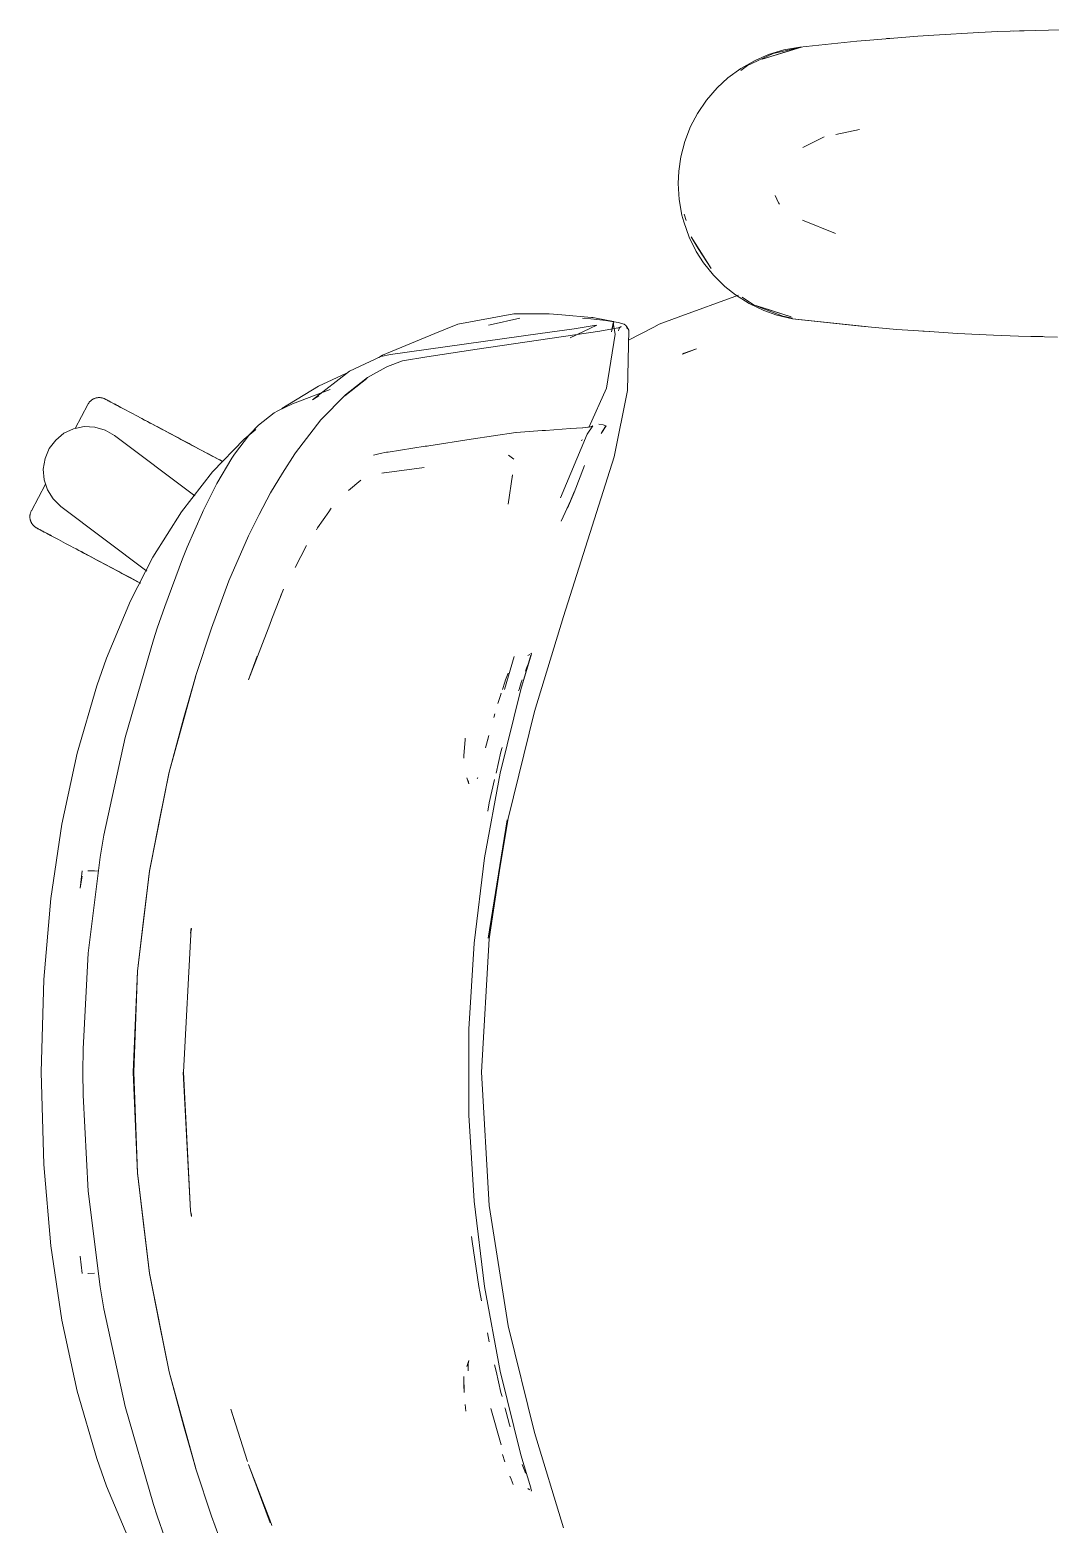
# Model space of a CAD drawing. Header units: millimetres. Extents: x 155927 to 326028, y -36033 to 97293.
# Drawn here: x 194702.4 to 195023.9, y 10989.9 to 11460.7 of the extents above; entities that cross this region are included whole.
import ezdxf

# ---------------------------------------------------------------- set-up
doc = ezdxf.new("R2010")
doc.units = ezdxf.units.MM
doc.header["$MEASUREMENT"] = 0
doc.layers.add('G-IMPT', color=8, linetype='CONTINUOUS', lineweight=9)
doc.layers.add('I-FURN', color=8, linetype='CONTINUOUS', lineweight=9)

msp = doc.modelspace()

# ---------------------------------------------------------------- linework, layer by layer
at = {"layer": 'G-IMPT'}
for p, q in [((194982.21, 11458.73), (194967.15, 11457.48)), ((194982.21, 11458.73), (194987.3, 11459.06)), ((194987.3, 11459.06), (195001.43, 11459.87)), ((195007.46, 11460.12), (195001.43, 11459.87)), ((195007.46, 11460.12), (195019.22, 11460.51)), ((195012.35, 11460.26), (195014.28, 11460.37)), ((195014.28, 11460.37), (195015.78, 11460.38)), ((195027.64, 11460.67), (195019.22, 11460.51)), ((194945.61, 11455.23), (194933.15, 11451.4)), ((194933.15, 11451.4), (194942.29, 11454.31)), ((194935.19, 11452.87), (194940.05, 11454.34)), ((194936.64, 11453.19), (194945.04, 11455.1)), ((194945.09, 11455.23), (194940.05, 11454.34)), ((194945.61, 11455.23), (194942.29, 11454.31)), ((194963.02, 11457.14), (194945.09, 11455.23)), ((194967.15, 11457.48), (194963.02, 11457.14)), ((194974.02, 11458.08), (194972.35, 11457.91)), ((194926.47, 11447.86), (194928.57, 11449.45)), ((194930.95, 11451.06), (194926.51, 11448.55)), ((194936.64, 11453.19), (194928.57, 11449.45)), ((194930.95, 11451.06), (194935.19, 11452.87)), ((194922.42, 11445.55), (194918.99, 11442.39)), ((194922.42, 11445.55), (194926.51, 11448.55)), ((194915.67, 11438.55), (194918.99, 11442.39)), ((194912.83, 11434.38), (194915.67, 11438.55)), ((194912.83, 11434.38), (194910.64, 11430.22)), ((194910.64, 11430.22), (194908.81, 11425.51)), ((194945.98, 11423.66), (194952.76, 11426.93)), ((194963.81, 11429.26), (194956.38, 11427.69)), ((194907.55, 11420.64), (194908.81, 11425.51)), ((194907.55, 11420.64), (194906.9, 11416.13)), ((194906.73, 11412.28), (194906.9, 11416.13)), ((194906.73, 11412.28), (194907.03, 11407.24)), ((194907.03, 11407.24), (194907.91, 11402.29)), ((194937.34, 11408.45), (194938.36, 11406.23)), ((194907.91, 11402.29), (194908.47, 11400.16)), ((194909.27, 11400.6), (194908.65, 11402.63)), ((194938.36, 11406.23), (194938.66, 11405.78)), ((194910.18, 11395.39), (194908.47, 11400.16)), ((194956.31, 11396.56), (194945.88, 11400.71)), ((194910.18, 11395.39), (194912.42, 11390.88)), ((194910.83, 11395.49), (194912.99, 11391.81)), ((194910.83, 11395.49), (194917.15, 11385.54)), ((194912.42, 11390.88), (194914.69, 11387.33)), ((194912.99, 11391.81), (194917.15, 11385.54)), ((194917.88, 11383.36), (194914.69, 11387.33)), ((194917.88, 11383.36), (194921.48, 11379.81)), ((194921.48, 11379.81), (194924.79, 11377.19)), ((194925.69, 11377.07), (194906.75, 11370.12)), ((194929.12, 11374.46), (194924.79, 11377.19)), ((194930.44, 11374.06), (194926.86, 11376.49)), ((194929.12, 11374.46), (194933.7, 11372.27)), ((194930.44, 11374.06), (194933.15, 11373.16)), ((194930.44, 11374.06), (194942.29, 11370.25)), ((194854.97, 11371.22), (194837.27, 11367.98)), ((194856.83, 11369.81), (194847.53, 11367.77)), ((194854.97, 11371.22), (194861.94, 11371.25)), ((194861.94, 11371.25), (194866.1, 11371.25)), ((194870.06, 11370.91), (194866.1, 11371.25)), ((194879.39, 11370.1), (194870.06, 11370.91)), ((194879.22, 11369.59), (194876.63, 11369.8)), ((194883.9, 11369.07), (194879.22, 11369.59)), ((194879.39, 11370.1), (194879.86, 11370.06)), ((194879.86, 11370.06), (194884.1, 11369.25)), ((194884.1, 11369.25), (194886.43, 11368.81)), ((194906.75, 11370.12), (194900.77, 11367.93)), ((194939.66, 11370.46), (194931.48, 11373.66)), ((194933.15, 11373.16), (194942.29, 11370.25)), ((194933.7, 11372.27), (194937.83, 11370.82)), ((194942.79, 11369.66), (194937.83, 11370.82)), ((194942.71, 11369.88), (194939.66, 11370.46)), ((194942.79, 11369.66), (194965.75, 11367.21)), ((194942.79, 11369.66), (194945.61, 11369.33)), ((194942.79, 11369.66), (194964.23, 11367.31)), ((194965.75, 11367.21), (194945.61, 11369.33)), ((194813.6, 11358.2), (194830.05, 11365)), ((194863.25, 11365.04), (194816.03, 11358.36)), ((194830.05, 11365), (194833.41, 11366.39)), ((194837.27, 11367.98), (194833.41, 11366.39)), ((194874.21, 11364.65), (194843.34, 11360.09)), ((194847.53, 11367.77), (194846.95, 11367.62)), ((194863.25, 11365.04), (194873.91, 11366.48)), ((194881.09, 11367.67), (194872.69, 11363.68)), ((194875.21, 11366.69), (194873.91, 11366.48)), ((194882.06, 11365.76), (194874.21, 11364.65)), ((194875.21, 11366.69), (194880.23, 11367.53)), ((194881.09, 11367.67), (194880.23, 11367.53)), ((194888.33, 11366.87), (194882.06, 11365.76)), ((194884.52, 11368.99), (194883.9, 11369.07)), ((194884.16, 11347.77), (194886.88, 11364.82)), ((194884.52, 11368.99), (194887.8, 11368.46)), ((194885.7, 11365.53), (194886.43, 11368.81)), ((194885.7, 11365.53), (194886.19, 11368.4)), ((194886.19, 11368.4), (194886.88, 11364.82)), ((194887.71, 11366.7), (194888.81, 11367.26)), ((194887.71, 11366.7), (194888.33, 11366.87)), ((194889.66, 11367.91), (194887.8, 11368.46)), ((194887.91, 11365.83), (194887.98, 11366.32)), ((194888.31, 11366.86), (194887.98, 11366.32)), ((194888.31, 11366.86), (194888.81, 11367.26)), ((194889.66, 11367.91), (194890.2, 11367.59)), ((194890.2, 11367.59), (194890.57, 11367.09)), ((194891.18, 11366.05), (194890.57, 11367.09)), ((194890.7, 11366.47), (194890.57, 11367.09)), ((194890.57, 11367.09), (194890.59, 11367.02)), ((194890.7, 11366.47), (194890.59, 11367.02)), ((194890.79, 11347.07), (194891.18, 11366.05)), ((194891.11, 11362.87), (194899.01, 11367.01)), ((194899.01, 11367.01), (194900.77, 11367.93)), ((194964.23, 11367.31), (194975.62, 11366.33)), ((194985.91, 11365.6), (194975.62, 11366.33)), ((194983.87, 11365.73), (194982.45, 11365.87)), ((194983.87, 11365.73), (194985.77, 11365.64)), ((194985.91, 11365.6), (194994.78, 11365.04)), ((195006.09, 11364.5), (194994.78, 11365.04)), ((195006.09, 11364.5), (195013.97, 11364.2)), ((194843.34, 11360.09), (194827.57, 11357.7)), ((194908.05, 11358.53), (194912.51, 11360.16)), ((194912.51, 11360.16), (194908.63, 11358.79)), ((195026.28, 11363.91), (195013.97, 11364.2)), ((195017.84, 11364.12), (195019.5, 11364.04)), ((195019.5, 11364.04), (195021.58, 11364.04)), ((194809.67, 11356.15), (194803.15, 11353.11)), ((194809.67, 11356.15), (194813.04, 11357.72)), ((194812.43, 11357.43), (194813.6, 11358.2)), ((194816.03, 11358.36), (194813.04, 11357.72)), ((194819.9, 11356.4), (194815.11, 11354.65)), ((194819.9, 11356.4), (194827.57, 11357.7)), ((194908.05, 11358.53), (194908.63, 11358.79)), ((194791.45, 11344.17), (194803.15, 11353.11)), ((194801.96, 11352.44), (194793.34, 11348.46)), ((194801.68, 11345.42), (194808.63, 11350.82)), ((194808.85, 11351.15), (194801.88, 11345.73)), ((194808.63, 11350.82), (194805.25, 11348.23)), ((194808.85, 11351.15), (194814.69, 11354.43)), ((194814.69, 11354.43), (194815.11, 11354.65)), ((194793.34, 11348.46), (194781.89, 11341.34)), ((194797.1, 11347.4), (194785.2, 11342.89)), ((194794.15, 11337.83), (194801.88, 11345.73)), ((194801.68, 11345.42), (194805.25, 11348.23)), ((194884.16, 11347.77), (194878.55, 11335.42)), ((194890.79, 11347.07), (194886.6, 11326.11)), ((194780.53, 11340.65), (194782.97, 11341.82)), ((194782.97, 11341.82), (194785.2, 11342.89)), ((194791.45, 11344.17), (194793.48, 11345.33)), ((194774.53, 11336.17), (194771.64, 11333.15)), ((194779.39, 11340.03), (194774.53, 11336.17)), ((194779.39, 11340.03), (194780.53, 11340.65)), ((194794.15, 11337.83), (194786.13, 11327.39)), ((194881.73, 11336.41), (194883.09, 11336.24)), ((194883.09, 11336.24), (194883.96, 11335.96)), ((194769.97, 11331.73), (194760.01, 11321.43)), ((194771.64, 11333.15), (194766.92, 11327.01)), ((194769.97, 11331.73), (194773.64, 11334.73)), ((194841.51, 11331.76), (194828.15, 11329.64)), ((194841.51, 11331.76), (194855.58, 11333.79)), ((194855.66, 11333.8), (194855.58, 11333.79)), ((194855.66, 11333.8), (194863.9, 11334.42)), ((194863.9, 11334.42), (194864.89, 11334.49)), ((194864.89, 11334.49), (194872.75, 11335.05)), ((194878.06, 11333.27), (194869.62, 11313.29)), ((194872.75, 11335.05), (194876.62, 11335.34)), ((194876.6, 11331.55), (194876.17, 11331.28)), ((194876.7, 11335.35), (194876.62, 11335.34)), ((194876.7, 11335.35), (194879.08, 11335.65)), ((194879.82, 11335.94), (194878.06, 11333.27)), ((194879.1, 11335.65), (194879.08, 11335.65)), ((194879.1, 11335.65), (194879.82, 11335.94)), ((194882.43, 11333.48), (194883.96, 11335.96)), ((194884.02, 11335.94), (194882.43, 11333.48)), ((194883.96, 11335.96), (194882.47, 11333.49)), ((194884.02, 11335.94), (194883.96, 11335.96)), ((194766.92, 11327.01), (194766.06, 11325.72)), ((194782.08, 11321.04), (194785.96, 11327.13)), ((194785.96, 11327.13), (194786.13, 11327.39)), ((194810.69, 11326.71), (194812.86, 11327.17)), ((194812.86, 11327.17), (194814.84, 11327.59)), ((194815.31, 11327.66), (194814.84, 11327.59)), ((194827.03, 11329.47), (194815.31, 11327.66)), ((194827.03, 11329.47), (194827.64, 11329.56)), ((194828.15, 11329.64), (194827.64, 11329.56)), ((194761.32, 11317.73), (194766.06, 11325.72)), ((194826.73, 11322.79), (194813.38, 11321.01)), ((194854.92, 11325.41), (194853.28, 11326.69)), ((194870.61, 11275.87), (194886.6, 11326.11)), ((194873.92, 11314.93), (194877.17, 11323.4)), ((194750.2, 11308.83), (194760.01, 11321.43)), ((194761.02, 11317.13), (194761.32, 11317.73)), ((194782.08, 11321.04), (194778.31, 11314.81)), ((194802.88, 11315.51), (194806.78, 11318.84)), ((194813.38, 11321.01), (194813.85, 11321.15)), ((194854.57, 11320.46), (194853.17, 11311.3)), ((194854.57, 11320.46), (194854.52, 11320.11)), ((194761.02, 11317.13), (194757.02, 11309.12)), ((194774.74, 11308.02), (194778.31, 11314.81)), ((194871.9, 11310.03), (194873.92, 11315.13)), ((194873.92, 11315.13), (194871.9, 11310.02)), ((194873.92, 11314.93), (194871.9, 11310.03)), ((194741.23, 11294.53), (194750.2, 11308.83)), ((194756.8, 11308.67), (194752.03, 11297.72)), ((194756.8, 11308.67), (194757.02, 11309.12)), ((194774.74, 11308.02), (194771.35, 11301.29)), ((194796.6, 11308.87), (194793.11, 11303.74)), ((194796.6, 11308.87), (194797.35, 11309.98)), ((194872.89, 11312.55), (194869.85, 11305.84)), ((194793.11, 11303.74), (194792.72, 11303.16)), ((194765.17, 11287.06), (194771.35, 11301.29)), ((194734.14, 11280.76), (194741.23, 11294.53)), ((194744.95, 11278.96), (194750.55, 11294.04)), ((194752.03, 11297.72), (194750.55, 11294.04)), ((194789.58, 11298.27), (194786.04, 11291.3)), ((194759.72, 11272.19), (194765.17, 11287.06)), ((194778.68, 11275.1), (194782.41, 11284.43)), ((194782.41, 11284.43), (194781.41, 11282.19)), ((194726.62, 11262.78), (194734.14, 11280.76)), ((194744.95, 11278.96), (194742.6, 11272.14)), ((194778.02, 11273.38), (194778.68, 11275.1)), ((194861.42, 11245.9), (194870.61, 11275.87)), ((194741.41, 11268.54), (194742.6, 11272.14)), ((194759.72, 11272.19), (194754.71, 11257.27)), ((194771.31, 11255.93), (194778.02, 11273.38)), ((194741.41, 11268.54), (194732.47, 11237.71)), ((194726.62, 11262.78), (194723.54, 11254.05)), ((194771.31, 11255.93), (194774.03, 11263.36)), ((194852, 11252.84), (194855.04, 11263.27)), ((194857.2, 11252.85), (194860.47, 11264.07)), ((194857.2, 11252.85), (194860.31, 11263.67)), ((194857.2, 11252.85), (194860.26, 11263.38)), ((194859.37, 11263.53), (194859.99, 11263.92)), ((194859.37, 11263.53), (194859.59, 11263.68)), ((194860.26, 11263.38), (194860.31, 11263.67)), ((194860.47, 11264.07), (194860.33, 11264.31)), ((194746.32, 11226.77), (194754.71, 11257.27)), ((194746.32, 11226.77), (194754.75, 11257.18)), ((194750.98, 11244.02), (194754.75, 11257.18)), ((194853.13, 11258.03), (194852.36, 11255.86)), ((194858.58, 11258.63), (194858.92, 11259.6)), ((194858.92, 11259.6), (194859.32, 11260.67)), ((194723.54, 11254.05), (194717.37, 11232.81)), ((194850.65, 11226.53), (194857.2, 11252.85)), ((194850.96, 11251.71), (194850.71, 11250.93)), ((194852.11, 11255.14), (194851.34, 11252.84)), ((194852.11, 11255.14), (194852.36, 11255.86)), ((194856.57, 11252.85), (194856.42, 11252.39)), ((194856.57, 11252.85), (194857.3, 11255.07)), ((194857.59, 11255.87), (194857.3, 11255.07)), ((194850.71, 11250.93), (194849.93, 11248.43)), ((194750.98, 11244.02), (194746.32, 11226.77)), ((194848.94, 11245.14), (194848.6, 11244.02)), ((194861.42, 11245.9), (194853.11, 11212.21)), ((194725.8, 11206.92), (194732.47, 11237.71)), ((194839.6, 11237), (194839.64, 11237.48)), ((194847.02, 11238.35), (194846.03, 11234.49)), ((194847.02, 11238.35), (194846.64, 11236.82)), ((194717.37, 11232.81), (194712.56, 11210.44)), ((194839.33, 11233.29), (194839.23, 11231.92)), ((194839.33, 11233.29), (194839.6, 11237)), ((194849.33, 11226.52), (194850.88, 11233.27)), ((194850.88, 11233.27), (194851.22, 11234.55)), ((194839.22, 11231.22), (194839.23, 11231.92)), ((194740.15, 11195.64), (194746.37, 11226.89)), ((194746.37, 11226.89), (194740.15, 11195.72)), ((194746.32, 11226.77), (194743.25, 11211.75)), ((194840.76, 11223.13), (194840.08, 11225.07)), ((194840.76, 11223.13), (194840.55, 11224.17)), ((194843.43, 11224.73), (194843.57, 11225.14)), ((194850.65, 11226.53), (194845.72, 11199.86)), ((194847.17, 11217.12), (194848.87, 11224.54)), ((194846.7, 11214.49), (194847.17, 11217.12)), ((194709.06, 11187.03), (194712.56, 11210.44)), ((194740.15, 11195.64), (194743.25, 11211.75)), ((194853.11, 11212.21), (194846.85, 11174.47)), ((194846.85, 11174.47), (194852.85, 11211.84)), ((194847.12, 11174.3), (194852.85, 11211.84)), ((194724.62, 11200), (194725.8, 11206.92)), ((194720.8, 11169.83), (194724.62, 11200)), ((194845.72, 11199.86), (194842.42, 11172.94)), ((194718.97, 11195.73), (194718.32, 11190.31)), ((194720.73, 11195.76), (194722.82, 11195.68)), ((194720.73, 11195.76), (194720.84, 11195.76)), ((194724.07, 11195.64), (194722.82, 11195.68)), ((194736.33, 11164.13), (194740.15, 11195.72)), ((194736.37, 11164.09), (194740.15, 11195.64)), ((194738.21, 11180.17), (194740.15, 11195.64)), ((194718.89, 11194.08), (194718.32, 11190.31)), ((194706.8, 11161.45), (194709.06, 11187.03)), ((194738.21, 11180.17), (194736.37, 11164.09)), ((194750.82, 11132.31), (194753.32, 11177.65)), ((194753.32, 11177.65), (194753.09, 11176.04)), ((194753.09, 11176.04), (194753.33, 11177.34)), ((194753.37, 11177.59), (194753.33, 11177.34)), ((194840.77, 11145.87), (194842.42, 11172.94)), ((194847.12, 11174.3), (194844.76, 11132.31)), ((194719.19, 11139.62), (194720.8, 11169.83)), ((194735, 11132.31), (194736.33, 11164.13)), ((194736.37, 11164.09), (194735.22, 11132.31)), ((194736.37, 11164.09), (194735.69, 11149.2)), ((194705.96, 11132.31), (194706.8, 11161.45)), ((194735.69, 11149.2), (194735.22, 11132.31)), ((194840.77, 11118.75), (194840.77, 11145.87)), ((194719.19, 11139.62), (194719.09, 11132.31)), ((194706.8, 11103.17), (194705.96, 11132.31)), ((194719.19, 11125), (194719.09, 11132.31)), ((194736.33, 11100.5), (194735, 11132.31)), ((194735.69, 11115.43), (194735.22, 11132.31)), ((194736.37, 11100.54), (194735.22, 11132.31)), ((194750.77, 11132.31), (194753.09, 11088.59)), ((194750.82, 11132.31), (194753.09, 11088.59)), ((194847.12, 11090.33), (194844.76, 11132.31)), ((194719.19, 11125), (194720.8, 11094.8)), ((194735.69, 11115.43), (194736.37, 11100.54)), ((194840.77, 11118.75), (194842.42, 11091.68)), ((194709.06, 11077.6), (194706.8, 11103.17)), ((194736.33, 11100.5), (194740.15, 11068.9)), ((194736.37, 11100.54), (194740.15, 11068.98)), ((194736.37, 11100.54), (194738.21, 11084.46)), ((194720.8, 11094.8), (194724.62, 11064.63)), ((194845.72, 11064.76), (194842.42, 11091.68)), ((194753.09, 11088.59), (194753.35, 11086.81)), ((194753.09, 11088.59), (194753.33, 11087.28)), ((194753.37, 11087.03), (194753.33, 11087.28)), ((194853.11, 11052.41), (194847.12, 11090.33)), ((194740.15, 11068.98), (194738.21, 11084.46)), ((194712.56, 11054.18), (194709.06, 11077.6)), ((194841.8, 11078.91), (194841.62, 11080.57)), ((194843.09, 11070.39), (194841.8, 11078.91)), ((194718.97, 11068.9), (194718.32, 11074.31)), ((194722.82, 11068.94), (194720.73, 11068.87)), ((194720.73, 11068.87), (194720.84, 11068.87)), ((194746.32, 11037.85), (194740.15, 11068.98)), ((194740.15, 11068.98), (194743.25, 11052.88)), ((194746.32, 11037.85), (194740.15, 11068.9)), ((194843.09, 11070.39), (194843.95, 11064.77)), ((194724.62, 11064.63), (194725.8, 11057.71)), ((194843.95, 11064.77), (194844.19, 11063.14)), ((194844.75, 11060.24), (194844.19, 11063.14)), ((194850.65, 11038.09), (194845.72, 11064.76)), ((194717.37, 11031.82), (194712.56, 11054.18)), ((194732.47, 11026.92), (194725.8, 11057.71)), ((194746.32, 11037.85), (194743.25, 11052.88)), ((194846.67, 11050.13), (194847.21, 11047.32)), ((194853.11, 11052.41), (194861.42, 11018.73)), ((194840.76, 11041.5), (194840.08, 11039.55)), ((194840.54, 11040.27), (194840.51, 11038.15)), ((194840.55, 11040.45), (194840.76, 11041.5)), ((194848.87, 11040.09), (194849.33, 11038.11)), ((194750.98, 11020.61), (194746.32, 11037.85)), ((194746.32, 11037.85), (194754.71, 11007.36)), ((194746.32, 11037.85), (194754.75, 11007.45)), ((194839.22, 11036.44), (194839.31, 11031.39)), ((194839.22, 11036.44), (194839.23, 11033.66)), ((194840.5, 11038.29), (194840.51, 11038.15)), ((194850.88, 11031.36), (194849.33, 11038.11)), ((194850.65, 11038.09), (194857.2, 11011.78)), ((194723.54, 11010.58), (194717.37, 11031.82)), ((194839.31, 11031.39), (194839.23, 11033.66)), ((194850.88, 11031.36), (194851.22, 11030.06)), ((194732.47, 11026.92), (194741.41, 10996.09)), ((194765.78, 11026.17), (194766.85, 11022.73)), ((194765.78, 11026.17), (194771.03, 11009.68)), ((194839.62, 11027.59), (194839.84, 11025.5)), ((194850.91, 11014.88), (194847.71, 11026.32)), ((194852.18, 11026.34), (194852.14, 11026.52)), ((194852.5, 11025.2), (194852.18, 11026.34)), ((194852.5, 11025.2), (194853.61, 11021.2)), ((194853.61, 11021.2), (194853.82, 11020.51)), ((194750.98, 11020.61), (194754.75, 11007.45)), ((194870.61, 10988.75), (194861.42, 11018.73)), ((194851.36, 11011.79), (194852.08, 11009.57)), ((194857.2, 11011.78), (194860.27, 11001.35)), ((194723.54, 11010.58), (194726.62, 11001.84)), ((194754.71, 11007.36), (194759.72, 10992.44)), ((194771.31, 11008.7), (194778.12, 10990.29)), ((194771.31, 11008.7), (194778.02, 10991.25)), ((194858.36, 11006.58), (194857.61, 11008.68)), ((194854.07, 11004.02), (194853.7, 11005.04)), ((194854.07, 11004.02), (194854.68, 11002.37)), ((194858.36, 11006.58), (194858.6, 11005.92)), ((194726.62, 11001.84), (194734.14, 10983.87)), ((194859.37, 11001.09), (194859.59, 11000.95)), ((194859.37, 11001.09), (194859.99, 11000.71)), ((194860.34, 11001.08), (194860.27, 11001.35)), ((194860.41, 11000.78), (194860.34, 11001.08)), ((194860.38, 11000.32), (194860.47, 11000.55)), ((194860.47, 11000.55), (194860.41, 11000.78)), ((194741.41, 10996.09), (194742.6, 10992.48)), ((194745.01, 10985.55), (194742.6, 10992.48)), ((194765.17, 10977.56), (194759.72, 10992.44)), ((194778.02, 10991.25), (194778.68, 10989.52))]:
    msp.add_line(p, q, dxfattribs=at)
at = {"layer": 'I-FURN'}
for p, q in [((194720.73, 11342.69), (194716.7, 11335.11)), ((194720.73, 11342.69), (194720.81, 11342.83)), ((194720.81, 11342.83), (194720.89, 11342.97)), ((194720.89, 11342.97), (194720.98, 11343.1)), ((194720.98, 11343.1), (194721.08, 11343.23)), ((194721.08, 11343.23), (194721.18, 11343.36)), ((194721.18, 11343.36), (194721.28, 11343.48)), ((194721.28, 11343.48), (194721.39, 11343.6)), ((194721.39, 11343.6), (194721.51, 11343.72)), ((194721.51, 11343.72), (194721.63, 11343.82)), ((194721.63, 11343.82), (194721.75, 11343.93)), ((194721.75, 11343.93), (194721.88, 11344.03)), ((194721.88, 11344.03), (194722.01, 11344.12)), ((194722.01, 11344.12), (194722.14, 11344.21)), ((194722.14, 11344.21), (194722.28, 11344.29)), ((194722.28, 11344.29), (194722.42, 11344.37)), ((194722.42, 11344.37), (194722.57, 11344.44)), ((194722.57, 11344.44), (194722.71, 11344.51)), ((194722.71, 11344.51), (194722.86, 11344.57)), ((194722.86, 11344.57), (194723.01, 11344.62)), ((194723.01, 11344.62), (194723.17, 11344.67)), ((194723.17, 11344.67), (194723.32, 11344.71)), ((194723.32, 11344.71), (194723.48, 11344.75)), ((194723.48, 11344.75), (194723.64, 11344.78)), ((194723.64, 11344.78), (194723.8, 11344.8)), ((194723.8, 11344.8), (194723.96, 11344.82)), ((194723.96, 11344.82), (194724.12, 11344.83)), ((194724.12, 11344.83), (194724.28, 11344.83)), ((194724.28, 11344.83), (194724.44, 11344.83)), ((194724.44, 11344.83), (194724.6, 11344.82)), ((194724.6, 11344.82), (194724.76, 11344.8)), ((194724.76, 11344.8), (194724.92, 11344.78)), ((194724.92, 11344.78), (194725.08, 11344.75)), ((194725.08, 11344.75), (194725.24, 11344.72)), ((194725.24, 11344.72), (194725.4, 11344.68)), ((194725.4, 11344.68), (194725.55, 11344.63)), ((194725.55, 11344.63), (194725.7, 11344.57)), ((194725.7, 11344.57), (194725.85, 11344.52)), ((194725.85, 11344.52), (194726, 11344.45)), ((194726, 11344.45), (194726.14, 11344.38)), ((194726.14, 11344.38), (194726.18, 11344.36)), ((194726.18, 11344.36), (194726.2, 11344.35)), ((194726.19, 11344.36), (194726.18, 11344.36)), ((194726.23, 11344.33), (194726.19, 11344.36)), ((194726.2, 11344.35), (194726.26, 11344.32)), ((194726.31, 11344.29), (194726.23, 11344.33)), ((194726.26, 11344.32), (194726.36, 11344.26)), ((194726.43, 11344.22), (194726.31, 11344.29)), ((194726.36, 11344.26), (194726.5, 11344.19)), ((194726.6, 11344.14), (194726.43, 11344.22)), ((194726.5, 11344.19), (194726.68, 11344.09)), ((194726.8, 11344.03), (194726.6, 11344.14)), ((194726.68, 11344.09), (194726.9, 11343.98)), ((194727.04, 11343.9), (194726.8, 11344.03)), ((194726.9, 11343.98), (194727.16, 11343.84)), ((194727.32, 11343.76), (194727.04, 11343.9)), ((194727.16, 11343.84), (194727.46, 11343.68)), ((194727.63, 11343.59), (194727.32, 11343.76)), ((194727.46, 11343.68), (194727.79, 11343.5)), ((194727.99, 11343.4), (194727.63, 11343.59)), ((194727.79, 11343.5), (194728.17, 11343.3)), ((194728.38, 11343.19), (194727.99, 11343.4)), ((194728.17, 11343.3), (194728.58, 11343.09)), ((194728.81, 11342.96), (194728.38, 11343.19)), ((194728.58, 11343.09), (194729.02, 11342.85)), ((194729.28, 11342.71), (194728.81, 11342.96)), ((194729.02, 11342.85), (194729.5, 11342.59)), ((194729.78, 11342.45), (194729.28, 11342.71)), ((194729.5, 11342.59), (194730.02, 11342.32)), ((194730.32, 11342.16), (194729.78, 11342.45)), ((194730.02, 11342.32), (194730.57, 11342.02)), ((194730.88, 11341.86), (194730.32, 11342.16)), ((194730.57, 11342.02), (194731.16, 11341.71)), ((194731.49, 11341.54), (194730.88, 11341.86)), ((194732.12, 11341.2), (194731.49, 11341.54)), ((194732.78, 11340.85), (194732.12, 11341.2)), ((194733.48, 11340.48), (194732.78, 11340.85)), ((194734.2, 11340.1), (194733.48, 11340.48)), ((194734.95, 11339.7), (194734.2, 11340.1)), ((194735.73, 11339.28), (194734.95, 11339.7)), ((194736.53, 11338.86), (194735.73, 11339.28)), ((194737.35, 11338.42), (194736.53, 11338.86)), ((194736.9, 11338.66), (194737.74, 11338.21)), ((194738.2, 11337.97), (194737.35, 11338.42)), ((194737.74, 11338.21), (194738.59, 11337.76)), ((194739.07, 11337.51), (194738.2, 11337.97)), ((194738.59, 11337.76), (194739.47, 11337.29)), ((194739.95, 11337.04), (194739.07, 11337.51)), ((194739.47, 11337.29), (194740.37, 11336.82)), ((194740.86, 11336.55), (194739.95, 11337.04)), ((194740.37, 11336.82), (194741.28, 11336.33)), ((194741.78, 11336.06), (194740.86, 11336.55)), ((194741.28, 11336.33), (194742.21, 11335.84)), ((194708.55, 11328.75), (194710.58, 11331.44)), ((194710.58, 11331.44), (194713.19, 11333.57)), ((194713.19, 11333.57), (194716.24, 11335.02)), ((194716.24, 11335.02), (194719.55, 11335.69)), ((194719.55, 11335.69), (194722.92, 11335.55)), ((194722.92, 11335.55), (194726.16, 11334.6)), ((194726.16, 11334.6), (194729.08, 11332.91)), ((194729.08, 11332.91), (194754.39, 11313.84)), ((194742.72, 11335.57), (194741.78, 11336.06)), ((194742.21, 11335.84), (194743.15, 11335.33)), ((194743.67, 11335.06), (194742.72, 11335.57)), ((194743.15, 11335.33), (194744.11, 11334.82)), ((194744.63, 11334.55), (194743.67, 11335.06)), ((194744.11, 11334.82), (194745.08, 11334.31)), ((194745.61, 11334.03), (194744.63, 11334.55)), ((194745.08, 11334.31), (194746.06, 11333.79)), ((194746.59, 11333.51), (194745.61, 11334.03)), ((194746.06, 11333.79), (194747.05, 11333.26)), ((194747.58, 11332.98), (194746.59, 11333.51)), ((194747.05, 11333.26), (194748.04, 11332.74)), ((194748.58, 11332.45), (194747.58, 11332.98)), ((194748.04, 11332.74), (194749.04, 11332.2)), ((194749.58, 11331.92), (194748.58, 11332.45)), ((194749.04, 11332.2), (194750.04, 11331.67)), ((194750.59, 11331.38), (194749.58, 11331.92)), ((194750.04, 11331.67), (194751.05, 11331.14)), ((194707.22, 11325.65), (194708.55, 11328.75)), ((194751.59, 11330.85), (194750.59, 11331.38)), ((194751.05, 11331.14), (194752.05, 11330.6)), ((194752.6, 11330.31), (194751.59, 11330.85)), ((194752.05, 11330.6), (194753.06, 11330.07)), ((194753.6, 11329.78), (194752.6, 11330.31)), ((194753.06, 11330.07), (194754.06, 11329.54)), ((194754.6, 11329.25), (194753.6, 11329.78)), ((194754.06, 11329.54), (194755.06, 11329.01)), ((194755.59, 11328.72), (194754.6, 11329.25)), ((194755.06, 11329.01), (194756.05, 11328.48)), ((194756.58, 11328.2), (194755.59, 11328.72)), ((194756.05, 11328.48), (194757.03, 11327.96)), ((194757.56, 11327.68), (194756.58, 11328.2)), ((194757.03, 11327.96), (194758.01, 11327.44)), ((194758.53, 11327.16), (194757.56, 11327.68)), ((194758.01, 11327.44), (194758.97, 11326.93)), ((194759.48, 11326.65), (194758.53, 11327.16)), ((194758.97, 11326.93), (194759.92, 11326.42)), ((194706.67, 11322.32), (194707.22, 11325.65)), ((194706.94, 11318.96), (194706.67, 11322.32)), ((194760.43, 11326.15), (194759.48, 11326.65)), ((194759.92, 11326.42), (194760.86, 11325.92)), ((194761.36, 11325.66), (194760.43, 11326.15)), ((194760.86, 11325.92), (194761.78, 11325.43)), ((194762.27, 11325.17), (194761.36, 11325.66)), ((194761.78, 11325.43), (194762.69, 11324.95)), ((194763.17, 11324.69), (194762.27, 11325.17)), ((194707.39, 11317.6), (194702.92, 11309.19)), ((194708.01, 11315.76), (194706.94, 11318.96)), ((194709.8, 11312.9), (194708.01, 11315.76)), ((194712.23, 11310.56), (194709.8, 11312.9)), ((194702.48, 11307.78), (194702.5, 11307.94)), ((194702.5, 11307.94), (194702.53, 11308.09)), ((194702.53, 11308.09), (194702.56, 11308.25)), ((194702.56, 11308.25), (194702.6, 11308.41)), ((194702.6, 11308.41), (194702.65, 11308.56)), ((194702.65, 11308.56), (194702.7, 11308.71)), ((194702.7, 11308.71), (194702.76, 11308.86)), ((194702.76, 11308.86), (194702.83, 11309.01)), ((194702.83, 11309.01), (194702.9, 11309.16)), ((194702.9, 11309.16), (194702.92, 11309.19)), ((194739.3, 11290.17), (194712.23, 11310.56)), ((194702.45, 11307.45), (194702.46, 11307.62)), ((194702.45, 11307.29), (194702.45, 11307.45)), ((194702.45, 11307.13), (194702.45, 11307.29)), ((194702.46, 11306.97), (194702.45, 11307.13)), ((194702.46, 11307.62), (194702.48, 11307.78)), ((194702.48, 11306.81), (194702.46, 11306.97)), ((194702.5, 11306.65), (194702.48, 11306.81)), ((194702.53, 11306.49), (194702.5, 11306.65)), ((194702.57, 11306.34), (194702.53, 11306.49)), ((194702.61, 11306.18), (194702.57, 11306.34)), ((194702.66, 11306.03), (194702.61, 11306.18)), ((194702.71, 11305.87), (194702.66, 11306.03)), ((194702.77, 11305.72), (194702.71, 11305.87)), ((194702.84, 11305.58), (194702.77, 11305.72)), ((194702.91, 11305.43), (194702.84, 11305.58)), ((194702.99, 11305.29), (194702.91, 11305.43)), ((194703.07, 11305.15), (194702.99, 11305.29)), ((194703.16, 11305.02), (194703.07, 11305.15)), ((194703.25, 11304.89), (194703.16, 11305.02)), ((194703.35, 11304.76), (194703.25, 11304.89)), ((194703.45, 11304.64), (194703.35, 11304.76)), ((194703.56, 11304.52), (194703.45, 11304.64)), ((194703.68, 11304.4), (194703.56, 11304.52)), ((194703.79, 11304.29), (194703.68, 11304.4)), ((194703.92, 11304.19), (194703.79, 11304.29)), ((194704.04, 11304.09), (194703.92, 11304.19)), ((194704.17, 11304), (194704.04, 11304.09)), ((194704.31, 11303.91), (194704.17, 11304)), ((194704.45, 11303.82), (194704.31, 11303.91)), ((194704.59, 11303.74), (194704.45, 11303.82)), ((194704.63, 11303.72), (194704.59, 11303.74)), ((194704.59, 11303.74), (194704.59, 11303.74)), ((194704.59, 11303.74), (194704.61, 11303.73)), ((194704.61, 11303.73), (194704.67, 11303.7)), ((194704.72, 11303.67), (194704.63, 11303.72)), ((194704.67, 11303.7), (194704.77, 11303.65)), ((194704.84, 11303.61), (194704.72, 11303.67)), ((194704.77, 11303.65), (194704.91, 11303.57)), ((194705, 11303.52), (194704.84, 11303.61)), ((194704.91, 11303.57), (194705.09, 11303.48)), ((194705.2, 11303.42), (194705, 11303.52)), ((194705.09, 11303.48), (194705.31, 11303.36)), ((194705.44, 11303.29), (194705.2, 11303.42)), ((194705.31, 11303.36), (194705.57, 11303.22)), ((194705.72, 11303.14), (194705.44, 11303.29)), ((194705.57, 11303.22), (194705.86, 11303.06)), ((194706.04, 11302.97), (194705.72, 11303.14)), ((194705.86, 11303.06), (194706.2, 11302.89)), ((194706.39, 11302.78), (194706.04, 11302.97)), ((194706.2, 11302.89), (194706.57, 11302.69)), ((194706.79, 11302.57), (194706.39, 11302.78)), ((194706.57, 11302.69), (194706.98, 11302.47)), ((194707.22, 11302.34), (194706.79, 11302.57)), ((194706.98, 11302.47), (194707.43, 11302.23)), ((194707.68, 11302.1), (194707.22, 11302.34)), ((194707.43, 11302.23), (194707.91, 11301.98)), ((194708.18, 11301.83), (194707.68, 11302.1)), ((194707.91, 11301.98), (194708.43, 11301.7)), ((194708.72, 11301.55), (194708.18, 11301.83)), ((194708.43, 11301.7), (194708.98, 11301.41)), ((194709.29, 11301.24), (194708.72, 11301.55)), ((194708.98, 11301.41), (194709.56, 11301.1)), ((194709.56, 11301.1), (194710.18, 11300.77)), ((194710.18, 11300.77), (194710.83, 11300.43)), ((194710.83, 11300.43), (194711.5, 11300.07)), ((194711.5, 11300.07), (194712.21, 11299.69)), ((194712.21, 11299.69), (194712.95, 11299.3)), ((194712.95, 11299.3), (194713.71, 11298.89)), ((194713.71, 11298.89), (194714.5, 11298.47)), ((194714.5, 11298.47), (194715.31, 11298.04)), ((194715.31, 11298.04), (194716.14, 11297.6)), ((194716.14, 11297.6), (194717, 11297.14)), ((194717, 11297.14), (194717.88, 11296.68)), ((194717.88, 11296.68), (194718.77, 11296.2)), ((194719.26, 11295.94), (194718.36, 11296.42)), ((194718.77, 11296.2), (194719.69, 11295.71)), ((194720.19, 11295.45), (194719.26, 11295.94)), ((194719.69, 11295.71), (194720.62, 11295.22)), ((194721.12, 11294.95), (194720.19, 11295.45)), ((194720.62, 11295.22), (194721.56, 11294.72)), ((194722.07, 11294.44), (194721.12, 11294.95)), ((194721.56, 11294.72), (194722.52, 11294.21)), ((194723.04, 11293.93), (194722.07, 11294.44)), ((194722.52, 11294.21), (194723.49, 11293.69)), ((194724.01, 11293.41), (194723.04, 11293.93)), ((194723.49, 11293.69), (194724.46, 11293.17)), ((194725, 11292.89), (194724.01, 11293.41)), ((194724.46, 11293.17), (194725.45, 11292.65)), ((194725.99, 11292.36), (194725, 11292.89)), ((194725.45, 11292.65), (194726.45, 11292.12)), ((194726.98, 11291.83), (194725.99, 11292.36)), ((194726.45, 11292.12), (194727.44, 11291.59)), ((194727.99, 11291.3), (194726.98, 11291.83)), ((194727.44, 11291.59), (194728.45, 11291.06)), ((194728.99, 11290.77), (194727.99, 11291.3)), ((194728.45, 11291.06), (194729.45, 11290.52)), ((194730, 11290.23), (194728.99, 11290.77)), ((194729.45, 11290.52), (194730.46, 11289.99)), ((194731, 11289.7), (194730, 11290.23)), ((194730.46, 11289.99), (194731.46, 11289.45)), ((194732, 11289.17), (194731, 11289.7)), ((194731.46, 11289.45), (194732.46, 11288.92)), ((194733, 11288.63), (194732, 11289.17)), ((194732.46, 11288.92), (194733.46, 11288.39)), ((194734, 11288.11), (194733, 11288.63)), ((194733.46, 11288.39), (194734.45, 11287.86)), ((194734.98, 11287.58), (194734, 11288.11)), ((194734.45, 11287.86), (194735.43, 11287.34)), ((194735.96, 11287.06), (194734.98, 11287.58)), ((194735.43, 11287.34), (194736.41, 11286.82)), ((194736.93, 11286.55), (194735.96, 11287.06)), ((194736.41, 11286.82), (194737.37, 11286.31))]:
    msp.add_line(p, q, dxfattribs=at)

doc.saveas('drawing.dxf')
